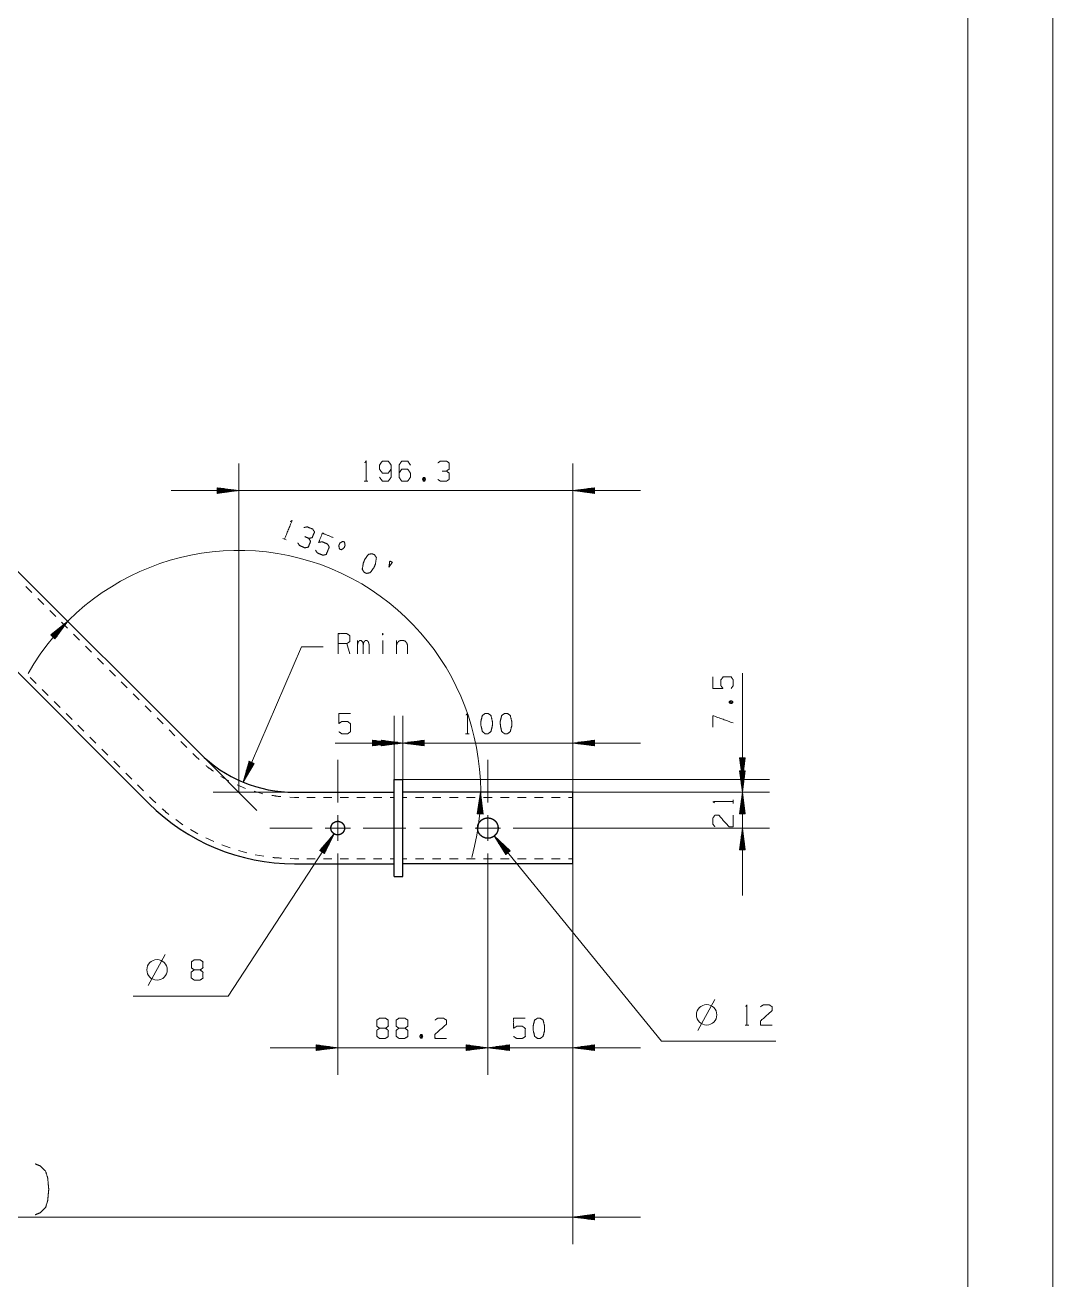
# Paper-space layout 'SHT2' of a CAD drawing. Header units: millimetres. Extents: x 0 to 594, y 0 to 420.
# Drawn here: x 473.2 to 594, y 175.5 to 322.9 of the extents above; entities that cross this region are included whole.
import ezdxf

# ---------------------------------------------------------------- set-up
doc = ezdxf.new("R2010")
doc.units = ezdxf.units.MM
doc.layers.add('101', color=7, linetype='Continuous', true_color=0xffffff)

psp = doc.layouts.new('SHT2')

# ---------------------------------------------------------------- linework, layer by layer
at = {"layer": '101', "color": 133, "linetype": 'Continuous', "lineweight": 18}
for p, q in [((594, 0), (594, 420)), ((584, 10), (584, 410))]:
    psp.add_line(p, q, dxfattribs=at)
at = {"layer": '101', "color": 22, "linetype": 'Continuous', "lineweight": 18}
for p, q in [((498.33, 232.76), (498.33, 271.38)), ((537.59, 232.76), (537.59, 271.38)), ((498.33, 268.2), (495.79, 268.54)), ((495.79, 268.54), (495.79, 267.87)), ((495.79, 268.53), (495.82, 268.53)), ((495.79, 268.53), (495.82, 268.53)), ((495.79, 268.48), (496.21, 268.48)), ((495.79, 268.43), (496.6, 268.43)), ((495.79, 268.38), (496.98, 268.38)), ((495.79, 268.33), (497.37, 268.33)), ((495.79, 268.28), (497.75, 268.28)), ((540.13, 268.54), (537.59, 268.2)), ((540.13, 268.28), (538.17, 268.28)), ((540.13, 268.33), (538.56, 268.33)), ((540.13, 268.38), (538.94, 268.38)), ((540.13, 268.43), (539.33, 268.43)), ((540.13, 268.48), (539.72, 268.48)), ((540.13, 268.53), (540.1, 268.53)), ((540.13, 268.53), (540.1, 268.53)), ((540.13, 267.87), (540.13, 268.54)), ((490.39, 268.2), (545.53, 268.2)), ((495.79, 268.23), (498.14, 268.23)), ((495.79, 267.87), (498.33, 268.2)), ((495.79, 268.18), (498.14, 268.18)), ((495.79, 268.13), (497.75, 268.13)), ((495.79, 268.08), (497.37, 268.08)), ((495.79, 268.03), (496.98, 268.03)), ((495.79, 267.97), (496.6, 267.97)), ((495.79, 267.92), (496.21, 267.92)), ((495.79, 267.87), (495.82, 267.87)), ((495.79, 267.87), (495.82, 267.87)), ((537.59, 268.2), (540.13, 267.87)), ((540.13, 268.23), (537.79, 268.23)), ((540.13, 268.18), (537.79, 268.18)), ((540.13, 268.13), (538.17, 268.13)), ((540.13, 268.08), (538.56, 268.08)), ((540.13, 268.03), (538.94, 268.03)), ((540.13, 267.97), (539.33, 267.97)), ((540.13, 267.92), (539.72, 267.92)), ((540.13, 267.87), (540.1, 267.87)), ((540.13, 267.87), (540.1, 267.87)), ((478.24, 252.85), (476.24, 251.25)), ((476.39, 251.1), (477.48, 252.24)), ((476.43, 251.07), (477.78, 252.49)), ((476.46, 251.03), (478.09, 252.73)), ((476.5, 251), (478.12, 252.69)), ((476.54, 250.96), (477.89, 252.38)), ((476.57, 250.93), (477.66, 252.07)), ((476.72, 250.78), (478.24, 252.85)), ((476.24, 251.24), (476.27, 251.27)), ((476.24, 251.24), (476.27, 251.27)), ((476.24, 251.25), (476.72, 250.78)), ((476.28, 251.21), (476.57, 251.51)), ((476.32, 251.17), (476.87, 251.75)), ((476.35, 251.14), (477.18, 252)), ((476.61, 250.89), (477.43, 251.75)), ((476.65, 250.86), (477.2, 251.44)), ((476.68, 250.82), (476.97, 251.12)), ((476.72, 250.79), (476.74, 250.81)), ((476.72, 250.79), (476.74, 250.81)), ((505.71, 249.84), (498.83, 233.96)), ((508.25, 249.84), (505.71, 249.84)), ((557.51, 224.82), (557.51, 246.75)), ((516.59, 234.26), (516.59, 241.73)), ((517.59, 234.26), (517.59, 241.73)), ((517.59, 234.26), (517.59, 241.73)), ((537.59, 232.76), (537.59, 241.73)), ((557.51, 220.62), (557.51, 240.69)), ((514.05, 238.88), (514.08, 238.88)), ((514.05, 238.88), (514.08, 238.88)), ((514.05, 238.88), (514.05, 238.22)), ((516.59, 238.55), (514.05, 238.88)), ((514.05, 238.83), (514.47, 238.83)), ((515.05, 238.88), (515.08, 238.88)), ((515.05, 238.88), (515.08, 238.88)), ((515.05, 238.88), (515.05, 238.22)), ((517.59, 238.55), (515.05, 238.88)), ((515.05, 238.83), (515.47, 238.83)), ((520.13, 238.88), (517.59, 238.55)), ((520.13, 238.83), (519.72, 238.83)), ((520.13, 238.88), (520.1, 238.88)), ((520.13, 238.88), (520.1, 238.88)), ((520.13, 238.22), (520.13, 238.88)), ((540.13, 238.88), (537.59, 238.55)), ((540.13, 238.83), (539.72, 238.83)), ((540.13, 238.88), (540.1, 238.88)), ((540.13, 238.88), (540.1, 238.88)), ((540.13, 238.22), (540.13, 238.88)), ((509.66, 238.55), (545.53, 238.55)), ((525.53, 238.55), (509.93, 238.55)), ((514.05, 238.78), (514.86, 238.78)), ((514.05, 238.73), (515.24, 238.73)), ((514.05, 238.68), (515.63, 238.68)), ((514.05, 238.63), (516.01, 238.63)), ((514.05, 238.58), (516.4, 238.58)), ((514.05, 238.22), (516.59, 238.55)), ((514.05, 238.53), (516.4, 238.53)), ((514.05, 238.47), (516.01, 238.47)), ((514.05, 238.42), (515.63, 238.42)), ((514.05, 238.37), (515.24, 238.37)), ((514.05, 238.32), (514.86, 238.32)), ((514.05, 238.27), (514.47, 238.27)), ((514.05, 238.22), (514.08, 238.22)), ((514.05, 238.22), (514.08, 238.22)), ((515.05, 238.78), (515.86, 238.78)), ((515.05, 238.73), (516.24, 238.73)), ((515.05, 238.68), (516.63, 238.68)), ((515.05, 238.63), (517.01, 238.63)), ((515.05, 238.58), (517.4, 238.58)), ((515.05, 238.22), (517.59, 238.55)), ((515.05, 238.53), (517.4, 238.53)), ((515.05, 238.47), (517.01, 238.47)), ((515.05, 238.42), (516.63, 238.42)), ((515.05, 238.37), (516.24, 238.37)), ((515.05, 238.32), (515.86, 238.32)), ((515.05, 238.27), (515.47, 238.27)), ((515.05, 238.22), (515.08, 238.22)), ((515.05, 238.22), (515.08, 238.22)), ((517.59, 238.55), (520.13, 238.22)), ((520.13, 238.58), (517.79, 238.58)), ((520.13, 238.53), (517.79, 238.53)), ((520.13, 238.63), (518.17, 238.63)), ((520.13, 238.47), (518.17, 238.47)), ((520.13, 238.68), (518.56, 238.68)), ((520.13, 238.42), (518.56, 238.42)), ((520.13, 238.73), (518.94, 238.73)), ((520.13, 238.37), (518.94, 238.37)), ((520.13, 238.78), (519.33, 238.78)), ((520.13, 238.32), (519.33, 238.32)), ((520.13, 238.27), (519.72, 238.27)), ((520.13, 238.22), (520.1, 238.22)), ((520.13, 238.22), (520.1, 238.22)), ((537.59, 238.55), (540.13, 238.22)), ((540.13, 238.58), (537.79, 238.58)), ((540.13, 238.53), (537.79, 238.53)), ((540.13, 238.63), (538.17, 238.63)), ((540.13, 238.47), (538.17, 238.47)), ((540.13, 238.68), (538.56, 238.68)), ((540.13, 238.42), (538.56, 238.42)), ((540.13, 238.73), (538.94, 238.73)), ((540.13, 238.37), (538.94, 238.37)), ((540.13, 238.78), (539.33, 238.78)), ((540.13, 238.32), (539.33, 238.32)), ((540.13, 238.27), (539.72, 238.27)), ((540.13, 238.22), (540.1, 238.22)), ((540.13, 238.22), (540.1, 238.22)), ((499.53, 236.42), (498.83, 233.96)), ((498.83, 233.96), (500.15, 236.16)), ((499.82, 236.3), (498.88, 234.15)), ((499.86, 236.28), (498.93, 234.13)), ((499.77, 236.32), (498.99, 234.52)), ((499.72, 236.34), (499.1, 234.89)), ((499.91, 236.26), (499.13, 234.46)), ((499.68, 236.36), (499.2, 235.27)), ((499.63, 236.38), (499.31, 235.64)), ((499.96, 236.24), (499.33, 234.79)), ((499.58, 236.4), (499.42, 236.02)), ((499.54, 236.42), (499.52, 236.39)), ((499.54, 236.42), (499.52, 236.39)), ((500.15, 236.16), (499.53, 236.42)), ((500, 236.22), (499.53, 235.13)), ((500.05, 236.2), (499.73, 235.46)), ((500.1, 236.18), (499.93, 235.8)), ((500.14, 236.16), (500.13, 236.13)), ((500.14, 236.16), (500.13, 236.13)), ((557.17, 236.8), (557.51, 234.26)), ((557.84, 236.8), (557.17, 236.8)), ((557.18, 236.8), (557.18, 236.76)), ((557.18, 236.8), (557.18, 236.76)), ((557.23, 236.8), (557.23, 236.38)), ((557.28, 236.8), (557.28, 235.99)), ((557.33, 236.8), (557.33, 235.61)), ((557.38, 236.8), (557.38, 235.22)), ((557.43, 236.8), (557.43, 234.83)), ((557.48, 236.8), (557.48, 234.45)), ((557.51, 234.26), (557.84, 236.8)), ((557.53, 236.8), (557.53, 234.45)), ((557.59, 236.8), (557.59, 234.83)), ((557.64, 236.8), (557.64, 235.22)), ((557.69, 236.8), (557.69, 235.61)), ((557.74, 236.8), (557.74, 235.99)), ((557.79, 236.8), (557.79, 236.38)), ((557.84, 236.8), (557.84, 236.76)), ((557.84, 236.8), (557.84, 236.76)), ((557.84, 235.3), (557.17, 235.3)), ((557.17, 235.3), (557.51, 232.76)), ((557.18, 235.3), (557.18, 235.26)), ((557.18, 235.3), (557.18, 235.26)), ((557.23, 235.3), (557.23, 234.88)), ((557.28, 235.3), (557.28, 234.49)), ((557.33, 235.3), (557.33, 234.11)), ((557.38, 235.3), (557.38, 233.72)), ((557.43, 235.3), (557.43, 233.33)), ((557.48, 235.3), (557.48, 232.95)), ((557.51, 232.76), (557.84, 235.3)), ((557.53, 235.3), (557.53, 232.95)), ((557.59, 235.3), (557.59, 233.33)), ((557.64, 235.3), (557.64, 233.72)), ((557.69, 235.3), (557.69, 234.11)), ((557.74, 235.3), (557.74, 234.49)), ((557.79, 235.3), (557.79, 234.88)), ((557.84, 235.3), (557.84, 235.26)), ((557.84, 235.3), (557.84, 235.26)), ((517.59, 234.26), (560.68, 234.26)), ((526.75, 232.76), (526.36, 230.22)), ((526.57, 230.22), (526.6, 231.79)), ((526.62, 230.22), (526.66, 232.18)), ((526.67, 230.22), (526.72, 232.56)), ((526.72, 230.22), (526.77, 232.56)), ((527.03, 230.21), (526.75, 232.76)), ((526.77, 230.22), (526.81, 232.18)), ((526.82, 230.21), (526.86, 231.79)), ((537.59, 232.76), (560.68, 232.76)), ((537.59, 232.76), (560.68, 232.76)), ((557.51, 232.76), (557.17, 230.22)), ((557.38, 230.22), (557.38, 231.79)), ((557.43, 230.22), (557.43, 232.18)), ((557.48, 230.22), (557.48, 232.56)), ((557.84, 230.22), (557.51, 232.76)), ((557.53, 230.22), (557.53, 232.56)), ((557.59, 230.22), (557.59, 232.18)), ((557.64, 230.22), (557.64, 231.79)), ((526.36, 230.22), (526.36, 230.26)), ((526.36, 230.22), (526.36, 230.26)), ((526.36, 230.22), (527.03, 230.21)), ((526.41, 230.22), (526.42, 230.64)), ((526.47, 230.22), (526.48, 231.03)), ((526.52, 230.22), (526.54, 231.41)), ((526.87, 230.21), (526.9, 231.4)), ((526.92, 230.21), (526.94, 231.02)), ((526.97, 230.21), (526.98, 230.63)), ((527.02, 230.21), (527.03, 230.24)), ((527.02, 230.21), (527.03, 230.24)), ((557.17, 230.22), (557.84, 230.22)), ((557.18, 230.22), (557.18, 230.25)), ((557.18, 230.22), (557.18, 230.25)), ((557.23, 230.22), (557.23, 230.63)), ((557.28, 230.22), (557.28, 231.02)), ((557.33, 230.22), (557.33, 231.41)), ((557.69, 230.22), (557.69, 231.41)), ((557.74, 230.22), (557.74, 231.02)), ((557.79, 230.22), (557.79, 230.63)), ((557.84, 230.22), (557.84, 230.25)), ((557.84, 230.22), (557.84, 230.25)), ((535.59, 228.56), (560.68, 228.56)), ((557.51, 228.56), (557.17, 226.02)), ((557.84, 226.02), (557.51, 228.56)), ((509.52, 227.89), (497.09, 208.82)), ((509.52, 227.89), (507.85, 225.94)), ((508.03, 225.83), (508.89, 227.15)), ((508.07, 225.8), (509.14, 227.44)), ((508.11, 225.77), (509.39, 227.74)), ((508.15, 225.74), (509.43, 227.71)), ((508.2, 225.72), (509.27, 227.36)), ((508.24, 225.69), (509.1, 227.01)), ((508.41, 225.58), (509.52, 227.89)), ((530.21, 225.87), (528.35, 227.63)), ((528.35, 227.63), (529.7, 225.45)), ((528.35, 227.63), (547.99, 203.53)), ((529.94, 225.64), (528.45, 227.46)), ((529.98, 225.67), (528.49, 227.49)), ((529.9, 225.61), (528.66, 227.13)), ((530.01, 225.71), (528.78, 227.23)), ((557.33, 226.02), (557.33, 227.21)), ((557.38, 226.02), (557.38, 227.59)), ((557.43, 226.02), (557.43, 227.98)), ((557.48, 226.02), (557.48, 228.36)), ((557.53, 226.02), (557.53, 228.36)), ((557.59, 226.02), (557.59, 227.98)), ((557.64, 226.02), (557.64, 227.59)), ((557.69, 226.02), (557.69, 227.21)), ((507.85, 225.94), (508.41, 225.58)), ((507.86, 225.94), (507.87, 225.96)), ((507.86, 225.94), (507.87, 225.96)), ((507.9, 225.91), (508.13, 226.26)), ((507.94, 225.88), (508.38, 226.56)), ((507.98, 225.85), (508.63, 226.85)), ((508.28, 225.66), (508.93, 226.66)), ((508.32, 225.63), (508.76, 226.31)), ((508.37, 225.61), (508.59, 225.96)), ((508.41, 225.58), (508.43, 225.6)), ((508.41, 225.58), (508.43, 225.6)), ((529.86, 225.58), (528.86, 226.8)), ((530.05, 225.74), (529.06, 226.96)), ((529.82, 225.54), (529.07, 226.47)), ((529.78, 225.51), (529.27, 226.14)), ((530.09, 225.77), (529.34, 226.69)), ((529.74, 225.48), (529.48, 225.8)), ((530.13, 225.8), (529.63, 226.42)), ((529.7, 225.45), (530.21, 225.87)), ((530.17, 225.83), (529.91, 226.16)), ((530.21, 225.87), (530.19, 225.89)), ((530.21, 225.87), (530.19, 225.89)), ((557.17, 226.02), (557.84, 226.02)), ((557.18, 226.02), (557.18, 226.05)), ((557.18, 226.02), (557.18, 226.05)), ((557.23, 226.02), (557.23, 226.43)), ((557.28, 226.02), (557.28, 226.82)), ((557.74, 226.02), (557.74, 226.82)), ((557.79, 226.02), (557.79, 226.43)), ((557.84, 226.02), (557.84, 226.05)), ((557.84, 226.02), (557.84, 226.05)), ((529.7, 225.45), (529.68, 225.47)), ((529.7, 225.45), (529.68, 225.47)), ((537.59, 224.36), (537.59, 179.68)), ((537.59, 224.36), (537.59, 199.58)), ((509.96, 220.56), (509.96, 199.58)), ((527.59, 220.56), (527.59, 199.58)), ((527.59, 220.56), (527.59, 199.58)), ((497.09, 208.82), (485.93, 208.82)), ((547.99, 203.53), (561.43, 203.53)), ((502.02, 202.76), (535.53, 202.76)), ((509.96, 202.76), (507.42, 203.09)), ((507.42, 203.09), (507.45, 203.09)), ((507.42, 203.09), (507.42, 202.42)), ((507.42, 203.09), (507.45, 203.09)), ((507.42, 203.04), (507.83, 203.04)), ((507.42, 202.99), (508.22, 202.99)), ((507.42, 202.93), (508.6, 202.93)), ((507.42, 202.88), (508.99, 202.88)), ((507.42, 202.83), (509.38, 202.83)), ((507.42, 202.78), (509.76, 202.78)), ((507.42, 202.42), (509.96, 202.76)), ((507.42, 202.73), (509.76, 202.73)), ((507.42, 202.68), (509.38, 202.68)), ((507.42, 202.63), (508.99, 202.63)), ((507.42, 202.58), (508.6, 202.58)), ((507.42, 202.53), (508.22, 202.53)), ((507.42, 202.48), (507.83, 202.48)), ((507.42, 202.43), (507.45, 202.43)), ((507.42, 202.43), (507.45, 202.43)), ((519.66, 202.76), (545.53, 202.76)), ((525.05, 203.09), (525.08, 203.09)), ((525.05, 203.09), (525.05, 202.42)), ((525.05, 203.09), (525.08, 203.09)), ((527.59, 202.76), (525.05, 203.09)), ((525.05, 203.04), (525.47, 203.04)), ((525.05, 202.99), (525.86, 202.99)), ((525.05, 202.93), (526.24, 202.93)), ((525.05, 202.88), (526.63, 202.88)), ((525.05, 202.83), (527.01, 202.83)), ((525.05, 202.78), (527.4, 202.78)), ((525.05, 202.42), (527.59, 202.76)), ((525.05, 202.73), (527.4, 202.73)), ((525.05, 202.68), (527.01, 202.68)), ((525.05, 202.63), (526.63, 202.63)), ((525.05, 202.58), (526.24, 202.58)), ((525.05, 202.53), (525.86, 202.53)), ((525.05, 202.48), (525.47, 202.48)), ((525.05, 202.43), (525.08, 202.43)), ((525.05, 202.43), (525.08, 202.43)), ((530.13, 203.09), (527.59, 202.76)), ((527.59, 202.76), (530.13, 202.42)), ((530.13, 202.78), (527.79, 202.78)), ((530.13, 202.73), (527.79, 202.73)), ((530.13, 202.83), (528.17, 202.83)), ((530.13, 202.68), (528.17, 202.68)), ((530.13, 202.88), (528.56, 202.88)), ((530.13, 202.63), (528.56, 202.63)), ((530.13, 202.93), (528.94, 202.93)), ((530.13, 202.58), (528.94, 202.58)), ((530.13, 202.99), (529.33, 202.99)), ((530.13, 202.53), (529.33, 202.53)), ((530.13, 203.04), (529.72, 203.04)), ((530.13, 202.48), (529.72, 202.48)), ((530.13, 203.09), (530.1, 203.09)), ((530.13, 203.09), (530.1, 203.09)), ((530.13, 202.43), (530.1, 202.43)), ((530.13, 202.43), (530.1, 202.43)), ((530.13, 202.42), (530.13, 203.09)), ((540.13, 203.09), (537.59, 202.76)), ((537.59, 202.76), (540.13, 202.42)), ((540.13, 202.78), (537.79, 202.78)), ((540.13, 202.73), (537.79, 202.73)), ((540.13, 202.83), (538.17, 202.83)), ((540.13, 202.68), (538.17, 202.68)), ((540.13, 202.88), (538.56, 202.88)), ((540.13, 202.63), (538.56, 202.63)), ((540.13, 202.93), (538.94, 202.93)), ((540.13, 202.58), (538.94, 202.58)), ((540.13, 202.99), (539.33, 202.99)), ((540.13, 202.53), (539.33, 202.53)), ((540.13, 203.04), (539.72, 203.04)), ((540.13, 202.48), (539.72, 202.48)), ((540.13, 203.09), (540.1, 203.09)), ((540.13, 203.09), (540.1, 203.09)), ((540.13, 202.43), (540.1, 202.43)), ((540.13, 202.43), (540.1, 202.43)), ((540.13, 202.42), (540.13, 203.09)), ((396.77, 182.86), (545.53, 182.86)), ((540.13, 183.19), (537.59, 182.86)), ((537.59, 182.86), (540.13, 182.52)), ((540.13, 182.88), (537.79, 182.88)), ((540.13, 182.83), (537.79, 182.83)), ((540.13, 182.93), (538.17, 182.93)), ((540.13, 182.78), (538.17, 182.78)), ((540.13, 182.98), (538.56, 182.98)), ((540.13, 183.03), (538.94, 183.03)), ((540.13, 183.08), (539.33, 183.08)), ((540.13, 183.14), (539.72, 183.14)), ((540.13, 183.19), (540.1, 183.19)), ((540.13, 183.19), (540.1, 183.19)), ((540.13, 182.52), (540.13, 183.19)), ((540.13, 182.73), (538.56, 182.73)), ((540.13, 182.68), (538.94, 182.68)), ((540.13, 182.63), (539.33, 182.63)), ((540.13, 182.58), (539.72, 182.58)), ((540.13, 182.53), (540.1, 182.53)), ((540.13, 182.53), (540.1, 182.53))]:
    psp.add_line(p, q, dxfattribs=at)
at = {"layer": '101', "color": 72, "linetype": 'Continuous', "lineweight": 18}
for p, q in [((520.02, 269.75), (520.18, 269.32)), ((513.07, 269.3), (513.49, 269.3)), ((503.49, 262.56), (503.88, 262.4)), ((512.29, 249.03), (512.29, 250.6)), ((515.24, 250.6), (515.24, 249.03)), ((516.85, 250.6), (516.85, 249.03)), ((511.36, 249.03), (511.02, 250.23)), ((555.97, 243.27), (556.39, 243.43)), ((524.97, 239.64), (525.4, 239.64)), ((556.42, 231.45), (556.42, 231.88)), ((487.68, 210.07), (489.68, 213.72)), ((552.28, 204.78), (554.28, 208.43)), ((557.83, 205.42), (558.26, 205.42)), ((519.69, 204.3), (519.85, 203.87))]:
    psp.add_line(p, q, dxfattribs=at)
at = {"layer": '101', "color": 30, "linetype": 'Continuous', "lineweight": 25}
for p, q in [((471.28, 259.81), (493.7, 237.38)), ((465.34, 253.87), (487.77, 231.44)), ((516.59, 234.26), (517.59, 234.26)), ((504.88, 232.76), (516.59, 232.76)), ((537.59, 232.76), (517.59, 232.76)), ((504.88, 224.36), (516.59, 224.36)), ((537.59, 224.36), (517.59, 224.36)), ((516.59, 222.86), (517.59, 222.86))]:
    psp.add_line(p, q, dxfattribs=at)
at = {"layer": '101', "color": 53, "linetype": 'Continuous', "lineweight": 18}
for p, q in [((474.01, 256.23), (473.31, 256.93)), ((475.41, 254.83), (474.71, 255.53)), ((476.81, 253.43), (476.11, 254.13)), ((478.21, 252.03), (477.51, 252.73)), ((479.61, 250.63), (478.91, 251.33)), ((481.02, 249.22), (480.32, 249.92)), ((482.42, 247.82), (481.72, 248.52)), ((474.52, 245.53), (473.82, 246.24)), ((483.82, 246.42), (483.12, 247.12)), ((475.92, 244.13), (475.22, 244.83)), ((485.22, 245.02), (484.52, 245.72)), ((477.33, 242.73), (476.63, 243.43)), ((486.62, 243.62), (485.92, 244.32)), ((478.73, 241.33), (478.03, 242.03)), ((488.02, 242.22), (487.32, 242.92)), ((480.13, 239.93), (479.43, 240.63)), ((489.43, 240.81), (488.73, 241.51)), ((481.53, 238.53), (480.83, 239.23)), ((490.83, 239.41), (490.13, 240.11)), ((482.93, 237.12), (482.23, 237.83)), ((492.23, 238.01), (491.53, 238.71)), ((484.33, 235.72), (483.63, 236.42)), ((493.28, 236.96), (492.93, 237.31)), ((493.68, 236.6), (493.28, 236.96)), ((485.74, 234.32), (485.04, 235.02)), ((497.16, 234.11), (496.22, 234.63)), ((487.14, 232.92), (486.44, 233.62)), ((499.11, 233.22), (498.12, 233.63)), ((488.19, 231.87), (487.84, 232.22)), ((488.57, 231.52), (488.19, 231.87)), ((501.15, 232.59), (500.12, 232.89)), ((504.88, 232.16), (504.34, 232.19)), ((505.37, 232.16), (504.88, 232.16)), ((507.32, 232.16), (506.34, 232.16)), ((509.27, 232.16), (508.29, 232.16)), ((511.22, 232.16), (510.25, 232.16)), ((513.18, 232.16), (512.2, 232.16)), ((515.13, 232.16), (514.15, 232.16)), ((516.59, 232.16), (516.1, 232.16)), ((518.09, 232.16), (517.59, 232.16)), ((520.09, 232.16), (519.09, 232.16)), ((522.09, 232.16), (521.09, 232.16)), ((524.09, 232.16), (523.09, 232.16)), ((526.09, 232.16), (525.09, 232.16)), ((528.09, 232.16), (527.09, 232.16)), ((530.09, 232.16), (529.09, 232.16)), ((532.09, 232.16), (531.09, 232.16)), ((534.09, 232.16), (533.09, 232.16)), ((536.09, 232.16), (535.09, 232.16)), ((537.59, 232.16), (537.09, 232.16)), ((491.77, 228.93), (490.94, 229.55)), ((493.53, 227.88), (492.65, 228.4)), ((495.38, 226.97), (494.45, 227.41)), ((497.3, 226.23), (496.33, 226.58)), ((499.27, 225.66), (498.28, 225.91)), ((501.29, 225.26), (500.27, 225.41)), ((504.88, 224.96), (504.36, 224.98)), ((505.37, 224.96), (504.88, 224.96)), ((507.32, 224.96), (506.34, 224.96)), ((509.27, 224.96), (508.29, 224.96)), ((511.22, 224.96), (510.25, 224.96)), ((513.18, 224.96), (512.2, 224.96)), ((515.13, 224.96), (514.15, 224.96)), ((516.59, 224.96), (516.1, 224.96)), ((518.09, 224.96), (517.59, 224.96)), ((520.09, 224.96), (519.09, 224.96)), ((522.09, 224.96), (521.09, 224.96)), ((524.09, 224.96), (523.09, 224.96)), ((526.09, 224.96), (525.09, 224.96)), ((528.09, 224.96), (527.09, 224.96)), ((530.09, 224.96), (529.09, 224.96)), ((532.09, 224.96), (531.09, 224.96)), ((534.09, 224.96), (533.09, 224.96)), ((536.09, 224.96), (535.09, 224.96)), ((537.59, 224.96), (537.09, 224.96))]:
    psp.add_line(p, q, dxfattribs=at)
at = {"layer": '101', "color": 151, "linetype": 'Continuous', "lineweight": 18}
for p, q in [((493.7, 237.38), (500.45, 230.63)), ((509.96, 231.56), (509.96, 236.56)), ((527.59, 231.56), (527.59, 236.56)), ((504.88, 232.76), (495.33, 232.76)), ((509.96, 227.06), (509.96, 230.06)), ((527.59, 227.06), (527.59, 230.06)), ((506.96, 228.56), (501.96, 228.56)), ((508.46, 228.56), (511.46, 228.56)), ((512.96, 228.56), (517.96, 228.56)), ((524.59, 228.56), (519.59, 228.56)), ((526.09, 228.56), (529.09, 228.56)), ((530.59, 228.56), (535.59, 228.56)), ((509.96, 225.56), (509.96, 220.56)), ((527.59, 225.56), (527.59, 220.56))]:
    psp.add_line(p, q, dxfattribs=at)
at = {"layer": '101', "color": 72, "linetype": 'Continuous', "lineweight": 18}
for centre in [(488.72, 211.9), (553.31, 206.62)]:
    psp.add_circle(centre, 1.2, dxfattribs=at)
at = {"layer": '101', "color": 22, "linetype": 'Continuous', "lineweight": 18}
for centre, radius, start, end in [((498.33, 232.76), 28.42, 344.3945, 150.6055), ((509.96, 228.56), 0.8, 161.0554, 180), ((527.59, 228.56), 1.2, 0, 18.4785)]:
    psp.add_arc(centre, radius, start, end, dxfattribs=at)
at = {"layer": '101', "color": 30, "linetype": 'Continuous', "lineweight": 25}
for radius in [15.8, 24.2]:
    psp.add_arc((504.88, 248.56), radius, 225, 270, dxfattribs=at)
at = {"layer": '101', "color": 72, "linetype": 'Continuous', "lineweight": 18}
for points, knots in [([(513.14, 271.47), (513.28, 271.67), (513.28, 269.3)], [0, 0, 0.093489, 1, 1]), ([(514.88, 269.77), (515.2, 269.3), (515.89, 269.3), (516.23, 269.77), (516.23, 271.2), (515.89, 271.67), (515.2, 271.67), (514.88, 271.2), (514.87, 270.72), (515.2, 270.25), (515.89, 270.25), (516.23, 270.72)], [0, 0, 0.076853, 0.169521, 0.247725, 0.439294, 0.5175, 0.610168, 0.687023, 0.750922, 0.829125, 0.921793, 1, 1]), ([(517.16, 270.25), (517.48, 270.72), (518.17, 270.72), (518.5, 270.25), (518.5, 269.77), (518.17, 269.3), (517.48, 269.3), (517.16, 269.77), (517.16, 271.2), (517.48, 271.67), (518.17, 271.67), (518.5, 271.2)], [0, 0, 0.076965, 0.169762, 0.248074, 0.31202, 0.39033, 0.483127, 0.56009, 0.751926, 0.828891, 0.921688, 1, 1]), ([(522.72, 270.5), (523.06, 270.72), (523.06, 271.45), (522.72, 271.67), (522.03, 271.67), (521.7, 271.45)], [0, 0, 0.153873, 0.429854, 0.583727, 0.846127, 1, 1]), ([(520.02, 269.32), (520.18, 269.32), (520.27, 269.55), (520.18, 269.75), (520.02, 269.75), (519.93, 269.55), (520.02, 269.32), (520.18, 269.75)], [0, 0, 0.093957, 0.236771, 0.365955, 0.459912, 0.589097, 0.73191, 1, 1]), ([(521.71, 269.52), (522.03, 269.3), (522.72, 269.3), (523.06, 269.52), (523.06, 270.25), (522.72, 270.5), (522.21, 270.5)], [0, 0, 0.124123, 0.343689, 0.472444, 0.703374, 0.836728, 1, 1]), ([(504.39, 264.55), (504.59, 264.68), (503.69, 262.48)], [0, 0, 0.093497, 1, 1]), ([(506.56, 262.59), (506.95, 262.67), (507.23, 263.34), (507.01, 263.68), (506.37, 263.94), (505.97, 263.86)], [0, 0, 0.15388, 0.429855, 0.583739, 0.846121, 1, 1]), ([(505.25, 262.08), (505.46, 261.75), (506.1, 261.48), (506.49, 261.56), (506.77, 262.23), (506.56, 262.59), (506.08, 262.79)], [0, 0, 0.124117, 0.343688, 0.472437, 0.703372, 0.836729, 1, 1]), ([(507.34, 261.21), (507.56, 260.87), (508.2, 260.61), (508.6, 260.69), (508.96, 261.57), (508.75, 261.93), (508.11, 262.19), (507.71, 262.11), (508.16, 263.2), (509.42, 262.68)], [0, 0, 0.062229, 0.168345, 0.230569, 0.376813, 0.441263, 0.547379, 0.60961, 0.790492, 1, 1]), ([(510.16, 261.34), (510.38, 261.25), (510.7, 261.47), (510.82, 261.77), (510.75, 262.15), (510.54, 262.24), (510.2, 262.03), (510.08, 261.73), (510.16, 261.34)], [0, 0, 0.085682, 0.23039, 0.351576, 0.496291, 0.581973, 0.730386, 0.851579, 1, 1]), ([(513.37, 258.47), (513.77, 258.57), (514.21, 259.15), (514.39, 259.59), (514.5, 260.33), (514.28, 260.66), (513.97, 260.79), (513.57, 260.71), (513.13, 260.11), (512.96, 259.67), (512.84, 258.96), (513.06, 258.6), (513.37, 258.47)], [0, 0, 0.067525, 0.18397, 0.260585, 0.380942, 0.44614, 0.500305, 0.565505, 0.685863, 0.76253, 0.878308, 0.945834, 1, 1]), ([(515.97, 259.21), (516.07, 259.92), (516.38, 259.79), (515.97, 259.21)], [0, 0, 0.406596, 0.595729, 1, 1]), ([(510.02, 249.03), (510.02, 251.4), (511.02, 251.4), (511.36, 251.18), (511.36, 250.45), (511.02, 250.23), (510.02, 250.23)], [0, 0, 0.40095, 0.571035, 0.639277, 0.761673, 0.829915, 1, 1]), ([(515.24, 251.25), (515.28, 251.35), (515.24, 251.43), (515.21, 251.35), (515.24, 251.25)], [0, 0, 0.280591, 0.5, 0.719409, 1, 1]), ([(516.85, 250), (516.95, 250.3), (517.15, 250.53), (517.39, 250.6), (517.62, 250.6), (517.87, 250.53), (518.07, 250.3), (518.17, 250), (518.17, 249.03)], [0, 0, 0.107754, 0.208453, 0.296005, 0.373815, 0.46138, 0.562079, 0.669833, 1, 1]), ([(512.29, 250.13), (512.35, 250.4), (512.52, 250.58), (512.72, 250.58), (512.89, 250.4), (512.96, 250.13), (512.96, 249.03)], [0, 0, 0.11888, 0.224456, 0.306984, 0.412572, 0.533096, 1, 1]), ([(512.96, 250.13), (513.02, 250.4), (513.19, 250.58), (513.41, 250.58), (513.57, 250.4), (513.64, 250.13), (513.64, 249.03)], [0, 0, 0.118607, 0.223941, 0.313755, 0.413916, 0.534167, 1, 1]), ([(556.19, 244.95), (556.42, 245.28), (556.42, 245.97), (556.19, 246.31), (555.24, 246.31), (554.99, 245.97), (554.99, 245.28), (555.22, 244.95), (554.04, 244.95), (554.04, 246.31)], [0, 0, 0.062228, 0.168343, 0.230569, 0.376817, 0.441264, 0.54738, 0.609608, 0.790489, 1, 1]), ([(556.39, 243.27), (556.39, 243.43), (556.17, 243.52), (555.97, 243.43), (555.97, 243.27), (556.17, 243.18), (556.39, 243.27), (555.97, 243.43)], [0, 0, 0.09397, 0.236773, 0.365958, 0.459928, 0.589113, 0.731916, 1, 1]), ([(510.09, 239.87), (510.43, 239.64), (511.12, 239.64), (511.45, 239.87), (511.45, 240.82), (511.12, 241.07), (510.43, 241.07), (510.09, 240.84), (510.09, 242.02), (511.45, 242.02)], [0, 0, 0.062226, 0.168341, 0.230572, 0.376816, 0.441268, 0.547382, 0.609608, 0.790488, 1, 1]), ([(525.04, 241.82), (525.19, 242.02), (525.19, 239.64)], [0, 0, 0.093492, 1, 1]), ([(527.62, 239.64), (527.96, 239.89), (528.13, 240.59), (528.13, 241.07), (527.96, 241.79), (527.62, 242.02), (527.28, 242.02), (526.95, 241.79), (526.77, 241.07), (526.79, 240.59), (526.95, 239.89), (527.28, 239.64), (527.62, 239.64)], [0, 0, 0.067523, 0.183972, 0.260582, 0.380943, 0.446139, 0.500302, 0.565505, 0.685863, 0.762527, 0.878308, 0.945837, 1, 1]), ([(529.9, 239.64), (530.23, 239.89), (530.41, 240.59), (530.41, 241.07), (530.23, 241.79), (529.9, 242.02), (529.56, 242.02), (529.23, 241.79), (529.05, 241.07), (529.07, 240.59), (529.23, 239.89), (529.56, 239.64), (529.9, 239.64)], [0, 0, 0.067523, 0.18397, 0.26058, 0.380939, 0.446136, 0.500306, 0.565502, 0.685861, 0.762524, 0.878307, 0.94583, 1, 1]), ([(556.42, 240.91), (554.04, 241.76), (554.04, 240.41)], [0, 0, 0.652472, 1, 1]), ([(554.24, 231.52), (554.04, 231.66), (556.42, 231.66)], [0, 0, 0.093493, 1, 1]), ([(554.27, 228.72), (554.04, 229.03), (554.04, 229.72), (554.27, 230.06), (554.74, 230.06), (555.94, 228.7), (556.42, 228.72), (556.42, 230.06)], [0, 0, 0.069696, 0.19298, 0.265277, 0.350231, 0.67474, 0.759753, 1, 1]), ([(493.09, 211.9), (492.77, 212.13), (492.77, 212.85), (493.09, 213.08), (493.78, 213.08), (494.12, 212.85), (494.12, 212.13), (493.78, 211.9), (493.09, 211.9), (492.75, 211.65), (492.75, 210.95), (493.09, 210.7), (493.78, 210.7), (494.12, 210.93), (494.12, 211.65), (493.78, 211.9)], [0, 0, 0.047574, 0.136084, 0.183658, 0.267813, 0.317166, 0.405677, 0.45503, 0.539185, 0.590297, 0.675754, 0.726866, 0.811021, 0.860374, 0.948884, 1, 1]), ([(557.9, 207.6), (558.04, 207.8), (558.04, 205.42)], [0, 0, 0.093483, 1, 1]), ([(559.65, 207.57), (559.97, 207.8), (560.66, 207.8), (560.99, 207.57), (560.99, 207.1), (559.63, 205.9), (559.65, 205.42), (560.99, 205.42)], [0, 0, 0.069694, 0.192979, 0.265274, 0.350226, 0.674738, 0.759752, 1, 1]), ([(514.87, 205.05), (514.56, 205.27), (514.56, 206), (514.87, 206.22), (515.56, 206.22), (515.9, 206), (515.9, 205.27), (515.56, 205.05), (514.87, 205.05), (514.54, 204.8), (514.54, 204.1), (514.87, 203.85), (515.56, 203.85), (515.9, 204.07), (515.9, 204.8), (515.56, 205.05)], [0, 0, 0.047574, 0.136086, 0.18366, 0.267815, 0.317165, 0.405676, 0.455026, 0.539181, 0.590297, 0.675755, 0.726871, 0.811027, 0.860377, 0.948888, 1, 1]), ([(517.15, 205.05), (516.83, 205.27), (516.83, 206), (517.15, 206.22), (517.84, 206.22), (518.18, 206), (518.18, 205.27), (517.84, 205.05), (517.15, 205.05), (516.82, 204.8), (516.82, 204.1), (517.15, 203.85), (517.84, 203.85), (518.18, 204.07), (518.18, 204.8), (517.84, 205.05)], [0, 0, 0.047575, 0.136087, 0.183661, 0.267818, 0.317167, 0.405679, 0.455029, 0.539186, 0.590298, 0.675757, 0.726869, 0.811026, 0.860375, 0.948888, 1, 1]), ([(521.39, 206), (521.7, 206.22), (522.39, 206.22), (522.73, 206), (522.73, 205.52), (521.37, 204.32), (521.39, 203.85), (522.73, 203.85)], [0, 0, 0.069688, 0.192972, 0.265272, 0.350227, 0.67474, 0.759754, 1, 1]), ([(530.63, 204.07), (530.97, 203.85), (531.66, 203.85), (532, 204.07), (532, 205.02), (531.66, 205.27), (530.97, 205.27), (530.63, 205.05), (530.63, 206.22), (532, 206.22)], [0, 0, 0.062226, 0.168341, 0.230572, 0.376815, 0.441269, 0.547383, 0.609609, 0.790489, 1, 1]), ([(533.76, 203.85), (534.09, 204.1), (534.27, 204.8), (534.27, 205.27), (534.09, 206), (533.76, 206.22), (533.42, 206.22), (533.09, 206), (532.91, 205.27), (532.93, 204.8), (533.09, 204.1), (533.42, 203.85), (533.76, 203.85)], [0, 0, 0.067525, 0.183968, 0.260581, 0.38094, 0.446136, 0.500306, 0.565502, 0.68586, 0.762527, 0.878305, 0.94583, 1, 1]), ([(519.69, 203.87), (519.85, 203.87), (519.94, 204.1), (519.85, 204.3), (519.69, 204.3), (519.6, 204.1), (519.69, 203.87), (519.85, 204.3)], [0, 0, 0.093981, 0.236785, 0.365948, 0.459929, 0.589102, 0.731915, 1, 1]), ([(474.38, 183.12), (475, 183.37), (475.63, 183.99), (475.88, 184.81), (475.94, 185.56), (476, 186.12), (475.94, 186.68), (475.88, 187.43), (475.63, 188.24), (475, 188.87), (474.38, 189.12)], [0, 0, 0.090337, 0.208959, 0.323045, 0.424045, 0.5, 0.575953, 0.676956, 0.791042, 0.909661, 1, 1])]:
    psp.add_open_spline(points, degree=1, knots=knots, dxfattribs=at)
at = {"layer": '101', "color": 53, "linetype": 'Continuous', "lineweight": 18}
for points, knots in [([(495.34, 235.25), (494.65, 235.73), (494.48, 235.89)], [0, 0, 0.785719, 1, 1]), ([(503.27, 232.25), (503.04, 232.26), (502.21, 232.4)], [0, 0, 0.21428, 1, 1]), ([(490.11, 230.16), (489.91, 230.31), (489.33, 230.83)], [0, 0, 0.250012, 1, 1]), ([(503.33, 225.03), (502.56, 225.07), (502.31, 225.11)], [0, 0, 0.749973, 1, 1])]:
    psp.add_open_spline(points, degree=1, knots=knots, dxfattribs=at)
at = {"layer": '101', "color": 30, "linetype": 'Continuous', "lineweight": 25}
for points, knots in [([(516.59, 222.86), (516.59, 223.29), (516.59, 224.53), (516.59, 226.37), (516.59, 228.56), (516.59, 230.74), (516.59, 232.59), (516.59, 233.82), (516.59, 234.26)], [0, 0, 0.038059, 0.146446, 0.308657, 0.5, 0.691343, 0.853554, 0.961941, 1, 1]), ([(517.59, 222.86), (517.59, 223.29), (517.59, 224.53), (517.59, 226.37), (517.59, 228.56), (517.59, 230.74), (517.59, 232.59), (517.59, 233.82), (517.59, 234.26)], [0, 0, 0.038059, 0.146446, 0.308657, 0.5, 0.691343, 0.853554, 0.961941, 1, 1]), ([(537.59, 224.36), (537.59, 224.77), (537.59, 225.94), (537.59, 227.62), (537.59, 229.49), (537.59, 231.17), (537.59, 231.84), (537.59, 232.65), (537.59, 232.76)], [0, 0, 0.049514, 0.188255, 0.38874, 0.61126, 0.811745, 0.890916, 0.987465, 1, 1]), ([(509.16, 228.56), (509.16, 228.6), (509.16, 228.63), (509.16, 228.67), (509.17, 228.71), (509.18, 228.75), (509.19, 228.79), (509.19, 228.8), (509.2, 228.81), (509.2, 228.82), (509.2, 228.83), (509.21, 228.84), (509.22, 228.86), (509.23, 228.9), (509.25, 228.93), (509.27, 228.97), (509.29, 229), (509.3, 229.02), (509.31, 229.03), (509.32, 229.04), (509.32, 229.05), (509.33, 229.06), (509.34, 229.06), (509.36, 229.09), (509.39, 229.12), (509.42, 229.15), (509.45, 229.17), (509.48, 229.2), (509.51, 229.22), (509.53, 229.23), (509.54, 229.24), (509.56, 229.25), (509.58, 229.26), (509.61, 229.28), (509.65, 229.29), (509.68, 229.31), (509.72, 229.32), (509.74, 229.33), (509.76, 229.33), (509.77, 229.33), (509.78, 229.34), (509.79, 229.34), (509.8, 229.34), (509.84, 229.35), (509.88, 229.35), (509.92, 229.36), (509.95, 229.36), (509.99, 229.36), (510.03, 229.35), (510.04, 229.35), (510.05, 229.35), (510.06, 229.35), (510.07, 229.35), (510.09, 229.34), (510.11, 229.34), (510.15, 229.33), (510.19, 229.32), (510.22, 229.31), (510.26, 229.3), (510.27, 229.29), (510.28, 229.29), (510.29, 229.28), (510.3, 229.28), (510.31, 229.27), (510.33, 229.26), (510.37, 229.24), (510.4, 229.22), (510.43, 229.2), (510.46, 229.17), (510.48, 229.16), (510.49, 229.15), (510.5, 229.14), (510.51, 229.14), (510.51, 229.13), (510.52, 229.12), (510.55, 229.09), (510.57, 229.06), (510.6, 229.03), (510.62, 229), (510.64, 228.97), (510.66, 228.93), (510.66, 228.93), (510.67, 228.92), (510.67, 228.91), (510.68, 228.9), (510.69, 228.88), (510.69, 228.86), (510.71, 228.83), (510.72, 228.79), (510.73, 228.75), (510.74, 228.71), (510.74, 228.69), (510.75, 228.67), (510.75, 228.66), (510.75, 228.64), (510.75, 228.6), (510.76, 228.56)], [0, 0, 0.015748, 0.031394, 0.046991, 0.062563, 0.078156, 0.093809, 0.097738, 0.101665, 0.105603, 0.109547, 0.117412, 0.125245, 0.140843, 0.156395, 0.171932, 0.18749, 0.195294, 0.203116, 0.207041, 0.21097, 0.214899, 0.218824, 0.234453, 0.25001, 0.265526, 0.281056, 0.296613, 0.312241, 0.320107, 0.327959, 0.335785, 0.343596, 0.359164, 0.374699, 0.390258, 0.405856, 0.413686, 0.421533, 0.425479, 0.429429, 0.433369, 0.4373, 0.452963, 0.468578, 0.48415, 0.499749, 0.515382, 0.531101, 0.535054, 0.538996, 0.542927, 0.546864, 0.554713, 0.562527, 0.578122, 0.593689, 0.609264, 0.6249, 0.628811, 0.632738, 0.636673, 0.64061, 0.648464, 0.656304, 0.671899, 0.687438, 0.70297, 0.718511, 0.726306, 0.73412, 0.738044, 0.741966, 0.745893, 0.749824, 0.765462, 0.781028, 0.796544, 0.812076, 0.827629, 0.843254, 0.847184, 0.85112, 0.855056, 0.858985, 0.866832, 0.87465, 0.890243, 0.905799, 0.921365, 0.936965, 0.944799, 0.95265, 0.960537, 0.968432, 0.984211, 1, 1]), ([(510.76, 228.56), (510.75, 228.52), (510.75, 228.48), (510.75, 228.44), (510.74, 228.4), (510.73, 228.36), (510.72, 228.32), (510.72, 228.31), (510.71, 228.3), (510.71, 228.3), (510.71, 228.29), (510.7, 228.27), (510.69, 228.25), (510.68, 228.21), (510.66, 228.18), (510.64, 228.14), (510.62, 228.11), (510.61, 228.1), (510.6, 228.08), (510.59, 228.07), (510.59, 228.06), (510.58, 228.06), (510.57, 228.05), (510.55, 228.02), (510.52, 227.99), (510.49, 227.96), (510.46, 227.94), (510.43, 227.91), (510.4, 227.89), (510.38, 227.88), (510.37, 227.87), (510.35, 227.86), (510.33, 227.85), (510.3, 227.83), (510.26, 227.82), (510.23, 227.8), (510.19, 227.79), (510.17, 227.79), (510.15, 227.78), (510.14, 227.78), (510.13, 227.78), (510.12, 227.77), (510.11, 227.77), (510.07, 227.76), (510.03, 227.76), (510, 227.76), (509.96, 227.76), (509.92, 227.76), (509.88, 227.76), (509.87, 227.76), (509.86, 227.76), (509.85, 227.76), (509.84, 227.76), (509.82, 227.77), (509.8, 227.77), (509.76, 227.78), (509.72, 227.79), (509.69, 227.8), (509.65, 227.82), (509.64, 227.82), (509.63, 227.82), (509.62, 227.83), (509.61, 227.83), (509.6, 227.84), (509.58, 227.85), (509.54, 227.87), (509.51, 227.89), (509.48, 227.91), (509.45, 227.94), (509.43, 227.95), (509.42, 227.96), (509.41, 227.97), (509.4, 227.98), (509.4, 227.98), (509.39, 227.99), (509.36, 228.02), (509.34, 228.05), (509.31, 228.08), (509.29, 228.11), (509.27, 228.14), (509.25, 228.18), (509.25, 228.19), (509.24, 228.2), (509.24, 228.2), (509.23, 228.21), (509.22, 228.23), (509.22, 228.25), (509.2, 228.29), (509.19, 228.32), (509.18, 228.36), (509.17, 228.4), (509.17, 228.42), (509.16, 228.44), (509.16, 228.46), (509.16, 228.48), (509.16, 228.52), (509.16, 228.56)], [0, 0, 0.015748, 0.031394, 0.046991, 0.062561, 0.078158, 0.093811, 0.097739, 0.101662, 0.105605, 0.109543, 0.117408, 0.125241, 0.140839, 0.156399, 0.171935, 0.187493, 0.195298, 0.20312, 0.207045, 0.210974, 0.214903, 0.218821, 0.234456, 0.250013, 0.265529, 0.281047, 0.296604, 0.312245, 0.320098, 0.327964, 0.335789, 0.343587, 0.359154, 0.374704, 0.390248, 0.405846, 0.413676, 0.421539, 0.425485, 0.429419, 0.433359, 0.437306, 0.452969, 0.468584, 0.484155, 0.499739, 0.515388, 0.531106, 0.535043, 0.539002, 0.542933, 0.54687, 0.554702, 0.562533, 0.578128, 0.593695, 0.60927, 0.62489, 0.628816, 0.632743, 0.636678, 0.640616, 0.64847, 0.656309, 0.671904, 0.687444, 0.702975, 0.718517, 0.726311, 0.734125, 0.738037, 0.741959, 0.745886, 0.749818, 0.765456, 0.781032, 0.796548, 0.81207, 0.827623, 0.843257, 0.847179, 0.851123, 0.855051, 0.858987, 0.866834, 0.874652, 0.890245, 0.905802, 0.921363, 0.936967, 0.944801, 0.952649, 0.960536, 0.968433, 0.984211, 1, 1]), ([(526.39, 228.56), (526.39, 228.62), (526.4, 228.67), (526.41, 228.73), (526.42, 228.79), (526.43, 228.85), (526.44, 228.91), (526.45, 228.92), (526.45, 228.93), (526.46, 228.95), (526.46, 228.96), (526.47, 228.99), (526.48, 229.02), (526.51, 229.07), (526.54, 229.12), (526.56, 229.17), (526.6, 229.22), (526.61, 229.25), (526.63, 229.27), (526.64, 229.28), (526.65, 229.29), (526.66, 229.31), (526.67, 229.32), (526.7, 229.36), (526.74, 229.4), (526.79, 229.44), (526.83, 229.48), (526.88, 229.52), (526.92, 229.55), (526.94, 229.56), (526.95, 229.57), (526.96, 229.58), (526.97, 229.58), (527, 229.6), (527.03, 229.61), (527.08, 229.64), (527.13, 229.66), (527.19, 229.69), (527.24, 229.7), (527.27, 229.71), (527.3, 229.72), (527.31, 229.72), (527.33, 229.73), (527.34, 229.73), (527.36, 229.73), (527.42, 229.74), (527.47, 229.75), (527.53, 229.75), (527.59, 229.76), (527.65, 229.75), (527.71, 229.75), (527.77, 229.74), (527.83, 229.73), (527.88, 229.72), (527.94, 229.7), (528, 229.69), (528.05, 229.66), (528.07, 229.66), (528.08, 229.65), (528.09, 229.65), (528.11, 229.64), (528.13, 229.63), (528.16, 229.61), (528.21, 229.59), (528.26, 229.55), (528.31, 229.52), (528.35, 229.48), (528.38, 229.47), (528.4, 229.45), (528.41, 229.44), (528.42, 229.43), (528.43, 229.42), (528.44, 229.41), (528.48, 229.36), (528.52, 229.32), (528.56, 229.27), (528.59, 229.22), (528.62, 229.18), (528.65, 229.12), (528.66, 229.11), (528.66, 229.1), (528.67, 229.08), (528.68, 229.07), (528.69, 229.04), (528.7, 229.02), (528.72, 228.96), (528.74, 228.91), (528.76, 228.85), (528.77, 228.79), (528.77, 228.76), (528.78, 228.73), (528.78, 228.72), (528.78, 228.7), (528.79, 228.69), (528.79, 228.68), (528.79, 228.62), (528.79, 228.56)], [0, 0, 0.015792, 0.031485, 0.047117, 0.062729, 0.078355, 0.094035, 0.097967, 0.101905, 0.105847, 0.109796, 0.117652, 0.125482, 0.141075, 0.156612, 0.172137, 0.187687, 0.195481, 0.203299, 0.207219, 0.211136, 0.215055, 0.218958, 0.234528, 0.250031, 0.265498, 0.280984, 0.296511, 0.312135, 0.316053, 0.319977, 0.323897, 0.327802, 0.335602, 0.343392, 0.358923, 0.374454, 0.390004, 0.405619, 0.413467, 0.421343, 0.425295, 0.429247, 0.433188, 0.437119, 0.452806, 0.468443, 0.48406, 0.499693, 0.51538, 0.531171, 0.546961, 0.562635, 0.578259, 0.593851, 0.609456, 0.625115, 0.629043, 0.632979, 0.636915, 0.640845, 0.648683, 0.656485, 0.672041, 0.687549, 0.703051, 0.718589, 0.72638, 0.734197, 0.738117, 0.742035, 0.745944, 0.749845, 0.765394, 0.78089, 0.796365, 0.811865, 0.827421, 0.84308, 0.84701, 0.850938, 0.854862, 0.858781, 0.866593, 0.874395, 0.88996, 0.905515, 0.921105, 0.936765, 0.944627, 0.952528, 0.956488, 0.960448, 0.964401, 0.968355, 0.984164, 1, 1]), ([(528.79, 228.56), (528.79, 228.5), (528.79, 228.44), (528.78, 228.38), (528.77, 228.32), (528.76, 228.26), (528.74, 228.21), (528.74, 228.19), (528.73, 228.18), (528.73, 228.16), (528.72, 228.15), (528.71, 228.12), (528.7, 228.1), (528.68, 228.04), (528.65, 227.99), (528.62, 227.94), (528.59, 227.89), (528.57, 227.86), (528.56, 227.84), (528.55, 227.83), (528.54, 227.82), (528.53, 227.81), (528.52, 227.79), (528.48, 227.75), (528.44, 227.71), (528.4, 227.67), (528.35, 227.63), (528.31, 227.59), (528.26, 227.56), (528.25, 227.55), (528.24, 227.54), (528.22, 227.54), (528.21, 227.53), (528.19, 227.51), (528.16, 227.5), (528.11, 227.47), (528.05, 227.45), (528, 227.43), (527.94, 227.41), (527.91, 227.4), (527.89, 227.39), (527.87, 227.39), (527.86, 227.39), (527.84, 227.38), (527.83, 227.38), (527.77, 227.37), (527.71, 227.36), (527.65, 227.36), (527.59, 227.36), (527.53, 227.36), (527.48, 227.36), (527.42, 227.37), (527.36, 227.38), (527.3, 227.39), (527.24, 227.41), (527.19, 227.43), (527.13, 227.45), (527.12, 227.45), (527.11, 227.46), (527.09, 227.47), (527.08, 227.47), (527.05, 227.48), (527.03, 227.5), (526.98, 227.53), (526.93, 227.56), (526.88, 227.59), (526.83, 227.63), (526.81, 227.65), (526.79, 227.67), (526.78, 227.68), (526.77, 227.69), (526.76, 227.7), (526.74, 227.71), (526.7, 227.75), (526.67, 227.79), (526.63, 227.84), (526.6, 227.89), (526.56, 227.94), (526.54, 227.99), (526.53, 228), (526.52, 228.01), (526.52, 228.03), (526.51, 228.04), (526.5, 228.07), (526.49, 228.09), (526.46, 228.15), (526.45, 228.21), (526.43, 228.26), (526.42, 228.32), (526.41, 228.35), (526.41, 228.38), (526.4, 228.39), (526.4, 228.41), (526.4, 228.42), (526.4, 228.44), (526.39, 228.5), (526.39, 228.56)], [0, 0, 0.015792, 0.031485, 0.047117, 0.062729, 0.078355, 0.094035, 0.097967, 0.101905, 0.105847, 0.109796, 0.117649, 0.125482, 0.141075, 0.156612, 0.172137, 0.187687, 0.195481, 0.203299, 0.207219, 0.211136, 0.215055, 0.218958, 0.234528, 0.250031, 0.265498, 0.280984, 0.296511, 0.312135, 0.316053, 0.319977, 0.323897, 0.327802, 0.335602, 0.343392, 0.358923, 0.374444, 0.389994, 0.405619, 0.413468, 0.421343, 0.425296, 0.429248, 0.433188, 0.437119, 0.452806, 0.468443, 0.48406, 0.499693, 0.51538, 0.531171, 0.546961, 0.562635, 0.578259, 0.593851, 0.609456, 0.625116, 0.629043, 0.632979, 0.636916, 0.640848, 0.648683, 0.656485, 0.672042, 0.687549, 0.703051, 0.718589, 0.726381, 0.734197, 0.738117, 0.742035, 0.745944, 0.749845, 0.765394, 0.78089, 0.796365, 0.811866, 0.827421, 0.84308, 0.84701, 0.850939, 0.854862, 0.858781, 0.866593, 0.874395, 0.88996, 0.905515, 0.921105, 0.936765, 0.944627, 0.952528, 0.956488, 0.960448, 0.964401, 0.968355, 0.984164, 1, 1])]:
    psp.add_open_spline(points, degree=1, knots=knots, dxfattribs=at)

doc.saveas('drawing.dxf')
